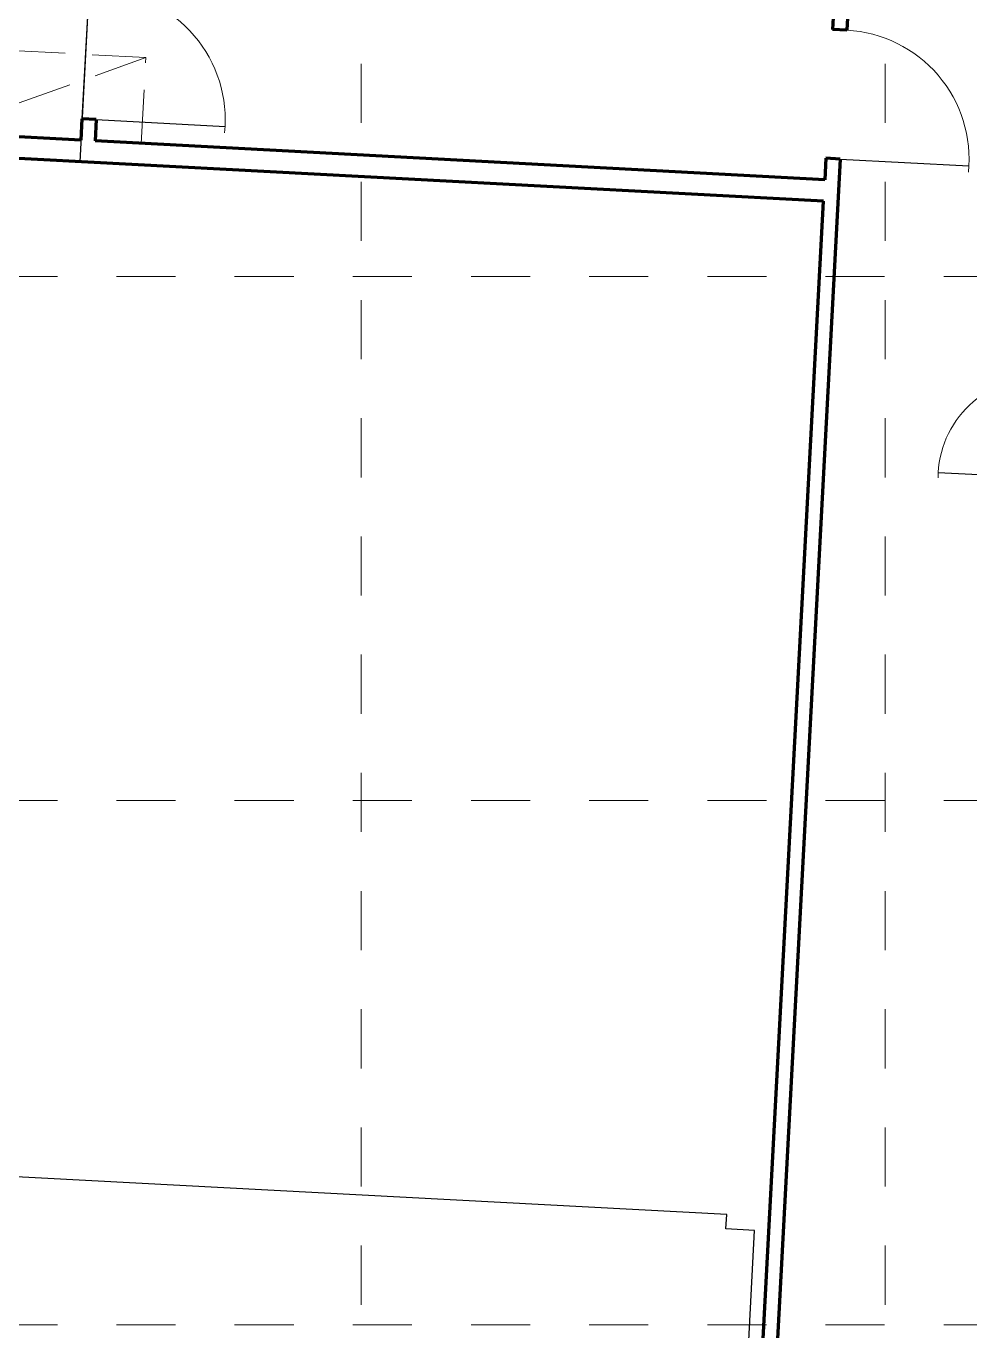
# Model space of a CAD drawing. Extents: x -66 to 9312, y 2290 to 8156.
# Drawn here: x 6431.6 to 6695.2, y 5075 to 5439.3 of the extents above; entities that cross this region are included whole.
import ezdxf

# ---------------------------------------------------------------- set-up
doc = ezdxf.new("R2010")
doc.units = 0
doc.header["$LTSCALE"] = 120
doc.header["$MEASUREMENT"] = 0
doc.linetypes.add('HIDDEN', pattern=[0.375, 0.125, -0.125, 0.125])
doc.linetypes.add('HIDDEN2', pattern=[0.1875, 0.125, -0.0625])
doc.layers.get('0').update_dxf_attribs({"linetype": 'CONTINUOUS'})
for name, color, linetype, lineweight in [('A-Clng', 161, 'HIDDEN2', 15), ('A-Detl-05', 8, 'CONTINUOUS', 5), ('A-Wall', 50, 'CONTINUOUS', 70)]:
    doc.layers.add(name, color=color, linetype=linetype, lineweight=lineweight)
doc.layers.add('Area', color=164, linetype='CONTINUOUS', lineweight=25, plot=False)
doc.layers.add('GRID', color=254, linetype='HIDDEN')

msp = doc.modelspace()

# ---------------------------------------------------------------- linework, layer by layer
at = {"color": 0, "linetype": 'ByBlock', "lineweight": -2}
for p, q in [((6451.21, 5413.2), (6487.16, 5411.29)), ((6658.91, 5402.17), (6694.86, 5400.26)), ((6714.27, 5313.11), (6686.31, 5314.6))]:
    msp.add_line(p, q, dxfattribs=at)
at = {"color": 8, "linetype": 'ByBlock', "lineweight": 5}
for centre, radius, start, end in [((6451.21, 5413.2), 36, 354.0949, 86.9609), ((6658.91, 5402.17), 36, 354.0949, 86.9609), ((6714.27, 5313.11), 28, 86.9609, 179.8268)]:
    msp.add_arc(centre, radius, start, end, dxfattribs=at)
at = {"layer": 'A-Clng', "color": 7}
for p, q in [((6465.02, 5430.49), (6374.27, 5435.31)), ((6465.02, 5430.49), (6406.5, 5409.57)), ((6463.75, 5406.53), (6465.02, 5430.49))]:
    msp.add_line(p, q, dxfattribs=at)
at = {"layer": 'A-Detl-05', "color": 7}
msp.add_line((6447.21, 5413.41), (6449.12, 5449.36), dxfattribs=at)
at = {"layer": 'A-Wall', "color": 7}
for p, q in [((6660.01, 5498.25), (6656.83, 5438.33)), ((6664, 5498.04), (6660.82, 5438.12)), ((6660.82, 5438.12), (6656.83, 5438.33)), ((6446.89, 5407.42), (6349.03, 5412.62)), ((6447.21, 5413.41), (6446.89, 5407.42)), ((6451.21, 5413.2), (6447.21, 5413.41)), ((6451.21, 5413.2), (6450.89, 5407.21)), ((6654.28, 5390.4), (6348.71, 5406.63)), ((6654.6, 5396.39), (6450.89, 5407.21)), ((6658.91, 5402.17), (6633.25, 4918.85)), ((6654.92, 5402.39), (6654.6, 5396.39)), ((6658.91, 5402.17), (6654.92, 5402.39)), ((6627.46, 4885.11), (6654.28, 5390.4))]:
    msp.add_line(p, q, dxfattribs=at)
at = {"layer": 'Area', "color": 7}
for p, q in [((6452.62, 5515.27), (6446.58, 5401.43)), ((6446.58, 5401.43), (6654.28, 5390.4)), ((6654.28, 5390.4), (6635.62, 5038.9)), ((6627.24, 5107.44), (6413.35, 5118.79)), ((6627.03, 5103.44), (6627.24, 5107.44)), ((6635.02, 5103.02), (6627.03, 5103.44)), ((6631.63, 5039.11), (6635.02, 5103.02))]:
    msp.add_line(p, q, dxfattribs=at)
at = {"layer": 'GRID', "color": 252, "linetype": 'HIDDEN', "lineweight": 0, "ltscale": 1.1}
for p, q in [((6525.19, 8002.79), (6525.19, 2881.53)), ((6671.5, 8002.79), (6671.5, 2881.53)), ((87.85, 5369.33), (9158.65, 5369.33)), ((87.85, 5223.03), (9158.65, 5223.03)), ((87.85, 5076.72), (9158.65, 5076.72))]:
    msp.add_line(p, q, dxfattribs=at)

doc.saveas('drawing.dxf')
